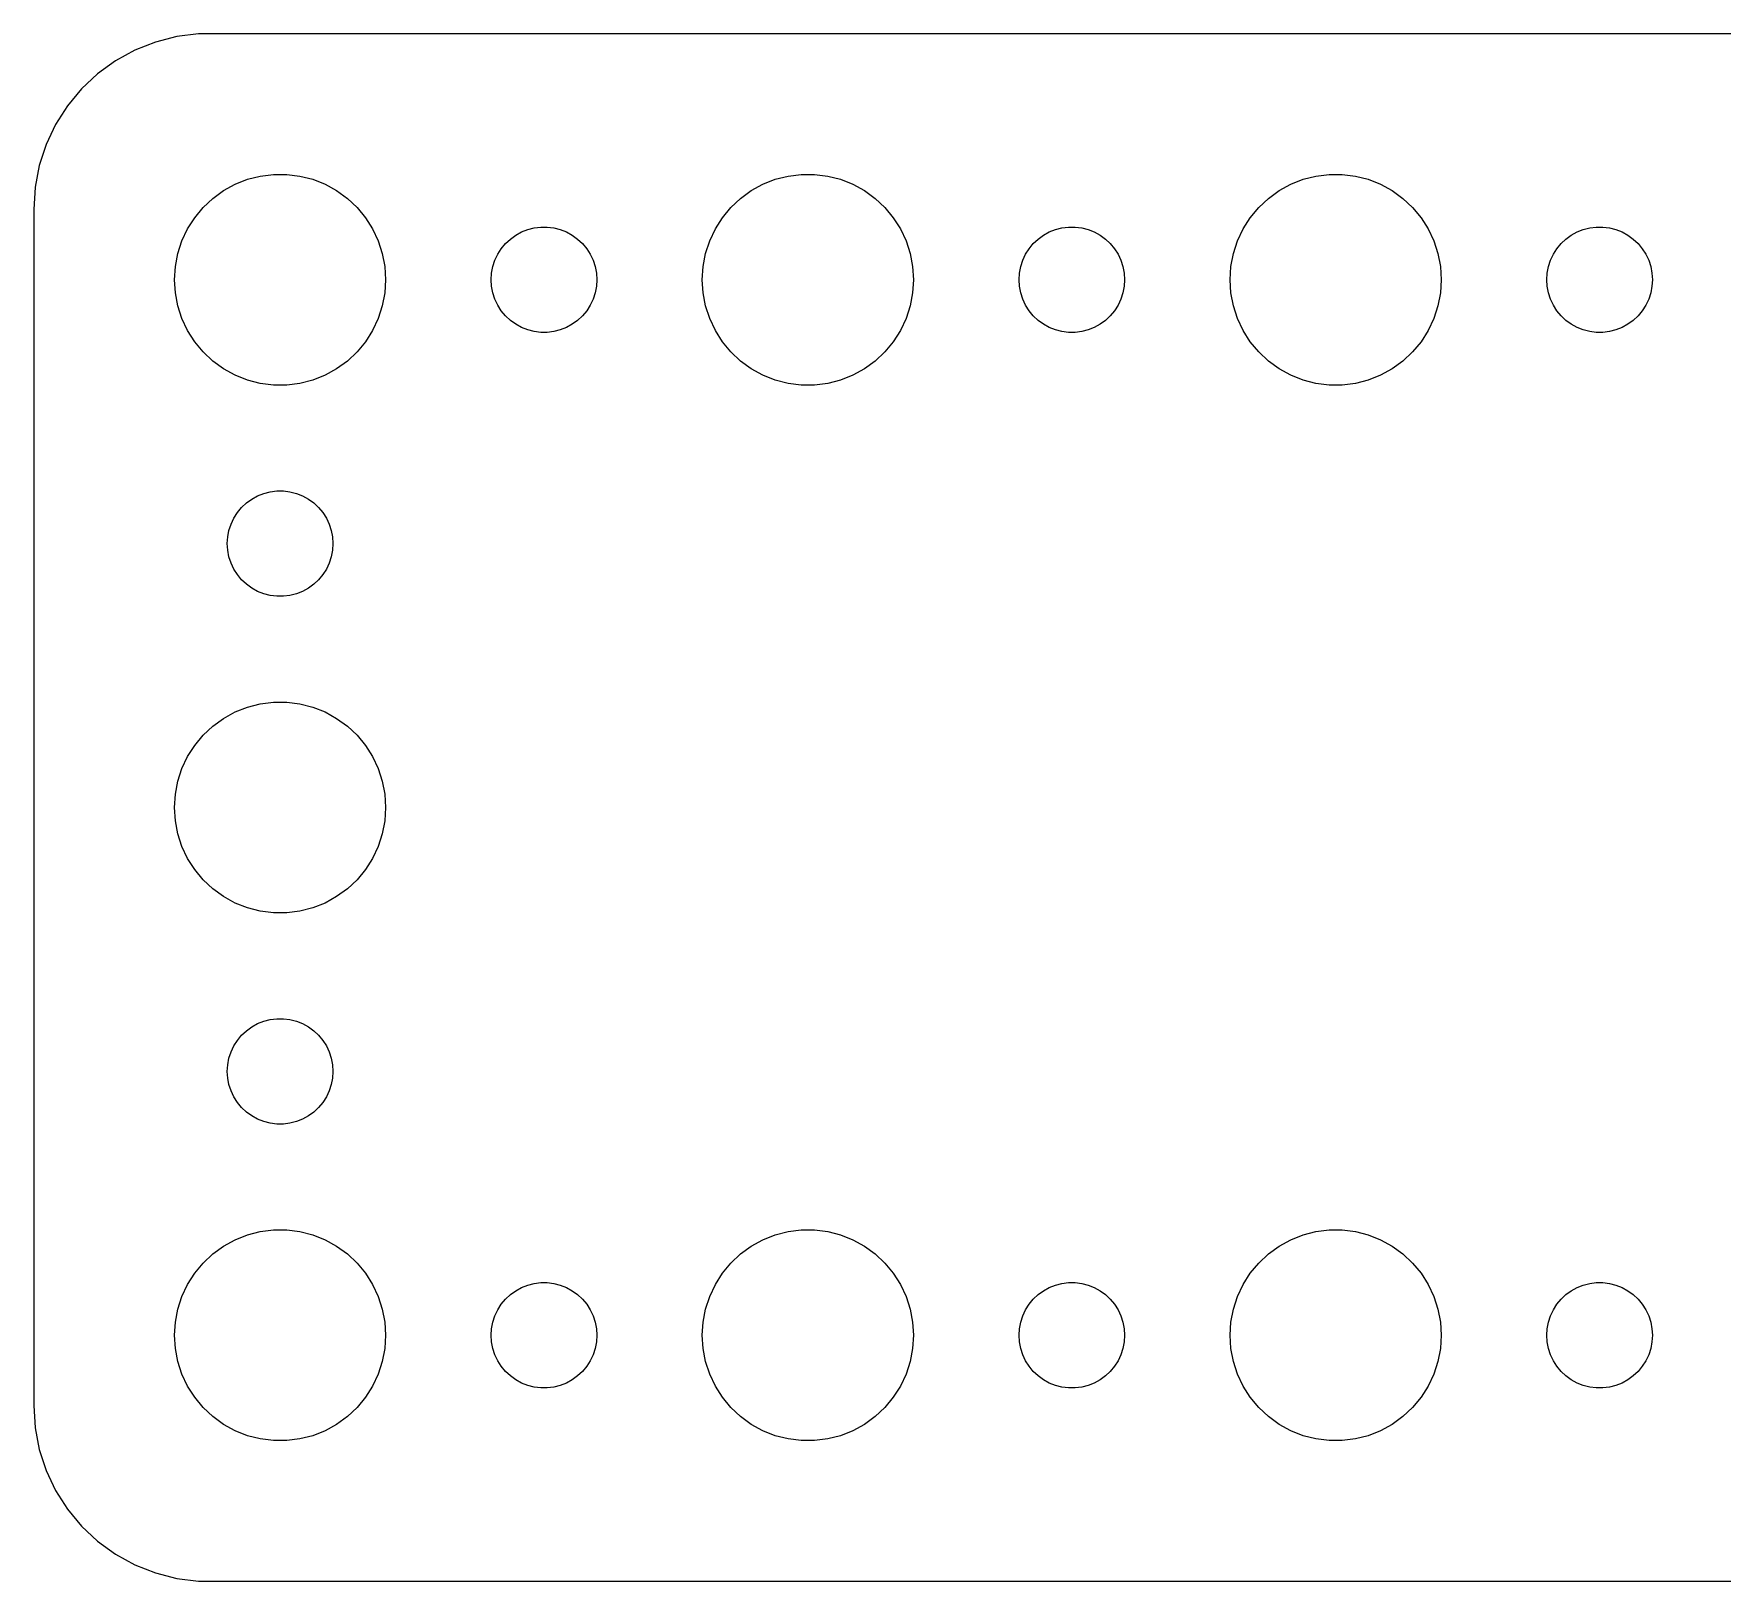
# Model space of a CAD drawing. Header units: metres. Extents: x -104 to 104, y -22 to 22.
# Drawn here: x -104.5 to -56.52, y -21.99 to 21.99 of the extents above; entities that cross this region are included whole.
import ezdxf

# ---------------------------------------------------------------- set-up
doc = ezdxf.new("R2010")
doc.units = ezdxf.units.M

msp = doc.modelspace()

# ---------------------------------------------------------------- linework, layer by layer
for p, q in [((-101.045, 21.7553), (-101.629, 21.5241)), ((-100.437, 21.9114), (-101.045, 21.7553)), ((-99.8139, 21.9901), (-100.437, 21.9114)), ((99.8139, 21.9901), (-99.8139, 21.9901)), ((-102.179, 21.2216), (-102.687, 20.8526)), ((-101.629, 21.5241), (-102.179, 21.2216)), ((-102.687, 20.8526), (-103.145, 20.4227)), ((-103.145, 20.4227), (-103.545, 19.9389)), ((-103.545, 19.9389), (-103.882, 19.4088)), ((-103.882, 19.4088), (-104.149, 18.8406)), ((-104.149, 18.8406), (-104.343, 18.2434)), ((-104.343, 18.2434), (-104.461, 17.6267)), ((-98.7773, 17.7145), (-98.427, 17.8532)), ((-98.427, 17.8532), (-98.0621, 17.9469)), ((-98.0621, 17.9469), (-97.6884, 17.9941)), ((-97.6884, 17.9941), (-97.3116, 17.9941)), ((-97.3116, 17.9941), (-96.9379, 17.9469)), ((-96.9379, 17.9469), (-96.573, 17.8532)), ((-96.573, 17.8532), (-96.2227, 17.7145)), ((-83.7773, 17.7145), (-83.427, 17.8532)), ((-83.427, 17.8532), (-83.0621, 17.9469)), ((-83.0621, 17.9469), (-82.6884, 17.9941)), ((-82.6884, 17.9941), (-82.3116, 17.9941)), ((-82.3116, 17.9941), (-81.9379, 17.9469)), ((-81.9379, 17.9469), (-81.573, 17.8532)), ((-81.573, 17.8532), (-81.2227, 17.7145)), ((-68.7773, 17.7145), (-68.427, 17.8532)), ((-68.427, 17.8532), (-68.0621, 17.9469)), ((-68.0621, 17.9469), (-67.6884, 17.9941)), ((-67.6884, 17.9941), (-67.3116, 17.9941)), ((-67.3116, 17.9941), (-66.9379, 17.9469)), ((-66.9379, 17.9469), (-66.573, 17.8532)), ((-66.573, 17.8532), (-66.2227, 17.7145)), ((-104.461, 17.6267), (-104.5, 17)), ((-99.6869, 17.0536), (-99.4123, 17.3115)), ((-99.4123, 17.3115), (-99.1075, 17.533)), ((-99.1075, 17.533), (-98.7773, 17.7145)), ((-96.2227, 17.7145), (-95.8925, 17.533)), ((-95.8925, 17.533), (-95.5877, 17.3115)), ((-95.5877, 17.3115), (-95.3131, 17.0536)), ((-84.6869, 17.0536), (-84.4123, 17.3115)), ((-84.4123, 17.3115), (-84.1075, 17.533)), ((-84.1075, 17.533), (-83.7773, 17.7145)), ((-81.2227, 17.7145), (-80.8925, 17.533)), ((-80.8925, 17.533), (-80.5877, 17.3115)), ((-80.5877, 17.3115), (-80.3131, 17.0536)), ((-69.6869, 17.0536), (-69.4123, 17.3115)), ((-69.4123, 17.3115), (-69.1075, 17.533)), ((-69.1075, 17.533), (-68.7773, 17.7145)), ((-66.2227, 17.7145), (-65.8925, 17.533)), ((-65.8925, 17.533), (-65.5877, 17.3115)), ((-65.5877, 17.3115), (-65.3131, 17.0536)), ((-104.5, 17), (-104.5, -17)), ((-99.927, 16.7634), (-99.6869, 17.0536)), ((-95.3131, 17.0536), (-95.073, 16.7634)), ((-84.927, 16.7634), (-84.6869, 17.0536)), ((-80.3131, 17.0536), (-80.073, 16.7634)), ((-69.927, 16.7634), (-69.6869, 17.0536)), ((-65.3131, 17.0536), (-65.073, 16.7634)), ((-100.289, 16.1044), (-100.129, 16.4453)), ((-100.129, 16.4453), (-99.927, 16.7634)), ((-95.073, 16.7634), (-94.8711, 16.4453)), ((-94.8711, 16.4453), (-94.7107, 16.1044)), ((-90.8037, 16.2665), (-90.6387, 16.3572)), ((-90.6387, 16.3572), (-90.4635, 16.4266)), ((-90.4635, 16.4266), (-90.2811, 16.4734)), ((-90.2811, 16.4734), (-90.0942, 16.497)), ((-90.0942, 16.497), (-89.9058, 16.497)), ((-89.9058, 16.497), (-89.7189, 16.4734)), ((-89.7189, 16.4734), (-89.5365, 16.4266)), ((-89.5365, 16.4266), (-89.3613, 16.3572)), ((-89.3613, 16.3572), (-89.1963, 16.2665)), ((-85.2893, 16.1044), (-85.1289, 16.4453)), ((-85.1289, 16.4453), (-84.927, 16.7634)), ((-80.073, 16.7634), (-79.8711, 16.4453)), ((-79.8711, 16.4453), (-79.7107, 16.1044)), ((-75.8037, 16.2665), (-75.6387, 16.3572)), ((-75.6387, 16.3572), (-75.4635, 16.4266)), ((-75.4635, 16.4266), (-75.2811, 16.4734)), ((-75.2811, 16.4734), (-75.0942, 16.497)), ((-75.0942, 16.497), (-74.9058, 16.497)), ((-74.9058, 16.497), (-74.7189, 16.4734)), ((-74.7189, 16.4734), (-74.5365, 16.4266)), ((-74.5365, 16.4266), (-74.3613, 16.3572)), ((-74.3613, 16.3572), (-74.1963, 16.2665)), ((-70.2893, 16.1044), (-70.1289, 16.4453)), ((-70.1289, 16.4453), (-69.927, 16.7634)), ((-65.073, 16.7634), (-64.8711, 16.4453)), ((-64.8711, 16.4453), (-64.7107, 16.1044)), ((-60.8037, 16.2665), (-60.6387, 16.3572)), ((-60.6387, 16.3572), (-60.4635, 16.4266)), ((-60.4635, 16.4266), (-60.2811, 16.4734)), ((-60.2811, 16.4734), (-60.0942, 16.497)), ((-60.0942, 16.497), (-59.9058, 16.497)), ((-59.9058, 16.497), (-59.7189, 16.4734)), ((-59.7189, 16.4734), (-59.5365, 16.4266)), ((-59.5365, 16.4266), (-59.3613, 16.3572)), ((-59.3613, 16.3572), (-59.1963, 16.2665)), ((-100.406, 15.7461), (-100.289, 16.1044)), ((-94.7107, 16.1044), (-94.5943, 15.7461)), ((-91.3145, 15.7226), (-91.2135, 15.8817)), ((-91.2135, 15.8817), (-91.0934, 16.0268)), ((-91.0934, 16.0268), (-90.9561, 16.1558)), ((-90.9561, 16.1558), (-90.8037, 16.2665)), ((-89.1963, 16.2665), (-89.0439, 16.1558)), ((-89.0439, 16.1558), (-88.9065, 16.0268)), ((-88.9065, 16.0268), (-88.7865, 15.8817)), ((-88.7865, 15.8817), (-88.6855, 15.7226)), ((-85.4057, 15.7461), (-85.2893, 16.1044)), ((-79.7107, 16.1044), (-79.5943, 15.7461)), ((-76.3145, 15.7226), (-76.2135, 15.8817)), ((-76.2135, 15.8817), (-76.0934, 16.0268)), ((-76.0934, 16.0268), (-75.9561, 16.1558)), ((-75.9561, 16.1558), (-75.8037, 16.2665)), ((-74.1963, 16.2665), (-74.0439, 16.1558)), ((-74.0439, 16.1558), (-73.9065, 16.0268)), ((-73.9065, 16.0268), (-73.7865, 15.8817)), ((-73.7865, 15.8817), (-73.6855, 15.7226)), ((-70.4057, 15.7461), (-70.2893, 16.1044)), ((-64.7107, 16.1044), (-64.5943, 15.7461)), ((-61.3145, 15.7226), (-61.2135, 15.8817)), ((-61.2135, 15.8817), (-61.0934, 16.0268)), ((-61.0934, 16.0268), (-60.9561, 16.1558)), ((-60.9561, 16.1558), (-60.8037, 16.2665)), ((-59.1963, 16.2665), (-59.0439, 16.1558)), ((-59.0439, 16.1558), (-58.9065, 16.0268)), ((-58.9065, 16.0268), (-58.7865, 15.8817)), ((-58.7865, 15.8817), (-58.6855, 15.7226)), ((-100.5, 15), (-100.476, 15.376)), ((-100.476, 15.376), (-100.406, 15.7461)), ((-94.5943, 15.7461), (-94.5237, 15.376)), ((-94.5237, 15.376), (-94.5, 15)), ((-91.4882, 15.188), (-91.4529, 15.373)), ((-91.4529, 15.373), (-91.3947, 15.5522)), ((-91.3947, 15.5522), (-91.3145, 15.7226)), ((-88.6855, 15.7226), (-88.6053, 15.5522)), ((-88.6053, 15.5522), (-88.5471, 15.373)), ((-88.5471, 15.373), (-88.5118, 15.188)), ((-85.5, 15), (-85.4763, 15.376)), ((-85.4763, 15.376), (-85.4057, 15.7461)), ((-79.5943, 15.7461), (-79.5237, 15.376)), ((-79.5237, 15.376), (-79.5, 15)), ((-76.4882, 15.188), (-76.4529, 15.373)), ((-76.4529, 15.373), (-76.3947, 15.5522)), ((-76.3947, 15.5522), (-76.3145, 15.7226)), ((-73.6855, 15.7226), (-73.6053, 15.5522)), ((-73.6053, 15.5522), (-73.5471, 15.373)), ((-73.5471, 15.373), (-73.5118, 15.188)), ((-70.5, 15), (-70.4763, 15.376)), ((-70.4763, 15.376), (-70.4057, 15.7461)), ((-64.5943, 15.7461), (-64.5237, 15.376)), ((-64.5237, 15.376), (-64.5, 15)), ((-61.4882, 15.188), (-61.4529, 15.373)), ((-61.4529, 15.373), (-61.3947, 15.5522)), ((-61.3947, 15.5522), (-61.3145, 15.7226)), ((-58.6855, 15.7226), (-58.6053, 15.5522)), ((-58.6053, 15.5522), (-58.5471, 15.373)), ((-58.5471, 15.373), (-58.5118, 15.188)), ((-100.476, 14.624), (-100.5, 15)), ((-94.5, 15), (-94.5237, 14.624)), ((-91.5, 15), (-91.4882, 15.188)), ((-91.4882, 14.812), (-91.5, 15)), ((-88.5118, 15.188), (-88.5, 15)), ((-88.5, 15), (-88.5118, 14.812)), ((-85.4763, 14.624), (-85.5, 15)), ((-79.5, 15), (-79.5237, 14.624)), ((-76.5, 15), (-76.4882, 15.188)), ((-76.4882, 14.812), (-76.5, 15)), ((-73.5118, 15.188), (-73.5, 15)), ((-73.5, 15), (-73.5118, 14.812)), ((-70.4763, 14.624), (-70.5, 15)), ((-64.5, 15), (-64.5237, 14.624)), ((-61.5, 15), (-61.4882, 15.188)), ((-61.4882, 14.812), (-61.5, 15)), ((-58.5118, 15.188), (-58.5, 15)), ((-58.5, 15), (-58.5118, 14.812)), ((-100.406, 14.2539), (-100.476, 14.624)), ((-94.5237, 14.624), (-94.5943, 14.2539)), ((-91.4529, 14.627), (-91.4882, 14.812)), ((-91.3947, 14.4478), (-91.4529, 14.627)), ((-91.3145, 14.2774), (-91.3947, 14.4478)), ((-88.6053, 14.4478), (-88.6855, 14.2774)), ((-88.5471, 14.627), (-88.6053, 14.4478)), ((-88.5118, 14.812), (-88.5471, 14.627)), ((-85.4057, 14.2539), (-85.4763, 14.624)), ((-79.5237, 14.624), (-79.5943, 14.2539)), ((-76.4529, 14.627), (-76.4882, 14.812)), ((-76.3947, 14.4478), (-76.4529, 14.627)), ((-76.3145, 14.2774), (-76.3947, 14.4478)), ((-73.6053, 14.4478), (-73.6855, 14.2774)), ((-73.5471, 14.627), (-73.6053, 14.4478)), ((-73.5118, 14.812), (-73.5471, 14.627)), ((-70.4057, 14.2539), (-70.4763, 14.624)), ((-64.5237, 14.624), (-64.5943, 14.2539)), ((-61.4529, 14.627), (-61.4882, 14.812)), ((-61.3947, 14.4478), (-61.4529, 14.627)), ((-61.3145, 14.2774), (-61.3947, 14.4478)), ((-58.6053, 14.4478), (-58.6855, 14.2774)), ((-58.5471, 14.627), (-58.6053, 14.4478)), ((-58.5118, 14.812), (-58.5471, 14.627)), ((-100.289, 13.8956), (-100.406, 14.2539)), ((-94.5943, 14.2539), (-94.7107, 13.8956)), ((-91.2135, 14.1183), (-91.3145, 14.2774)), ((-91.0934, 13.9732), (-91.2135, 14.1183)), ((-90.9561, 13.8442), (-91.0934, 13.9732)), ((-88.9065, 13.9732), (-89.0439, 13.8442)), ((-88.7865, 14.1183), (-88.9065, 13.9732)), ((-88.6855, 14.2774), (-88.7865, 14.1183)), ((-85.2893, 13.8956), (-85.4057, 14.2539)), ((-79.5943, 14.2539), (-79.7107, 13.8956)), ((-76.2135, 14.1183), (-76.3145, 14.2774)), ((-76.0934, 13.9732), (-76.2135, 14.1183)), ((-75.9561, 13.8442), (-76.0934, 13.9732)), ((-73.9065, 13.9732), (-74.0439, 13.8442)), ((-73.7865, 14.1183), (-73.9065, 13.9732)), ((-73.6855, 14.2774), (-73.7865, 14.1183)), ((-70.2893, 13.8956), (-70.4057, 14.2539)), ((-64.5943, 14.2539), (-64.7107, 13.8956)), ((-61.2135, 14.1183), (-61.3145, 14.2774)), ((-61.0934, 13.9732), (-61.2135, 14.1183)), ((-60.9561, 13.8442), (-61.0934, 13.9732)), ((-58.9065, 13.9732), (-59.0439, 13.8442)), ((-58.7865, 14.1183), (-58.9065, 13.9732)), ((-58.6855, 14.2774), (-58.7865, 14.1183)), ((-100.129, 13.5547), (-100.289, 13.8956)), ((-99.927, 13.2366), (-100.129, 13.5547)), ((-94.8711, 13.5547), (-95.073, 13.2366)), ((-94.7107, 13.8956), (-94.8711, 13.5547)), ((-90.8037, 13.7335), (-90.9561, 13.8442)), ((-90.6387, 13.6427), (-90.8037, 13.7335)), ((-90.4635, 13.5734), (-90.6387, 13.6427)), ((-90.2811, 13.5266), (-90.4635, 13.5734)), ((-90.0942, 13.5029), (-90.2811, 13.5266)), ((-89.9058, 13.5029), (-90.0942, 13.5029)), ((-89.7189, 13.5266), (-89.9058, 13.5029)), ((-89.5365, 13.5734), (-89.7189, 13.5266)), ((-89.3613, 13.6427), (-89.5365, 13.5734)), ((-89.1963, 13.7335), (-89.3613, 13.6427)), ((-89.0439, 13.8442), (-89.1963, 13.7335)), ((-85.1289, 13.5547), (-85.2893, 13.8956)), ((-84.927, 13.2366), (-85.1289, 13.5547)), ((-79.8711, 13.5547), (-80.073, 13.2366)), ((-79.7107, 13.8956), (-79.8711, 13.5547)), ((-75.8037, 13.7335), (-75.9561, 13.8442)), ((-75.6387, 13.6427), (-75.8037, 13.7335)), ((-75.4635, 13.5734), (-75.6387, 13.6427)), ((-75.2811, 13.5266), (-75.4635, 13.5734)), ((-75.0942, 13.5029), (-75.2811, 13.5266)), ((-74.9058, 13.5029), (-75.0942, 13.5029)), ((-74.7189, 13.5266), (-74.9058, 13.5029)), ((-74.5365, 13.5734), (-74.7189, 13.5266)), ((-74.3613, 13.6427), (-74.5365, 13.5734)), ((-74.1963, 13.7335), (-74.3613, 13.6427)), ((-74.0439, 13.8442), (-74.1963, 13.7335)), ((-70.1289, 13.5547), (-70.2893, 13.8956)), ((-69.927, 13.2366), (-70.1289, 13.5547)), ((-64.8711, 13.5547), (-65.073, 13.2366)), ((-64.7107, 13.8956), (-64.8711, 13.5547)), ((-60.8037, 13.7335), (-60.9561, 13.8442)), ((-60.6387, 13.6427), (-60.8037, 13.7335)), ((-60.4635, 13.5734), (-60.6387, 13.6427)), ((-60.2811, 13.5266), (-60.4635, 13.5734)), ((-60.0942, 13.5029), (-60.2811, 13.5266)), ((-59.9058, 13.5029), (-60.0942, 13.5029)), ((-59.7189, 13.5266), (-59.9058, 13.5029)), ((-59.5365, 13.5734), (-59.7189, 13.5266)), ((-59.3613, 13.6427), (-59.5365, 13.5734)), ((-59.1963, 13.7335), (-59.3613, 13.6427)), ((-59.0439, 13.8442), (-59.1963, 13.7335)), ((-99.6869, 12.9464), (-99.927, 13.2366)), ((-95.073, 13.2366), (-95.3131, 12.9464)), ((-84.6869, 12.9464), (-84.927, 13.2366)), ((-80.073, 13.2366), (-80.3131, 12.9464)), ((-69.6869, 12.9464), (-69.927, 13.2366)), ((-65.073, 13.2366), (-65.3131, 12.9464)), ((-99.4123, 12.6884), (-99.6869, 12.9464)), ((-99.1075, 12.467), (-99.4123, 12.6884)), ((-95.5877, 12.6884), (-95.8925, 12.467)), ((-95.3131, 12.9464), (-95.5877, 12.6884)), ((-84.4123, 12.6884), (-84.6869, 12.9464)), ((-84.1075, 12.467), (-84.4123, 12.6884)), ((-80.5877, 12.6884), (-80.8925, 12.467)), ((-80.3131, 12.9464), (-80.5877, 12.6884)), ((-69.4123, 12.6884), (-69.6869, 12.9464)), ((-69.1075, 12.467), (-69.4123, 12.6884)), ((-65.5877, 12.6884), (-65.8925, 12.467)), ((-65.3131, 12.9464), (-65.5877, 12.6884)), ((-98.7773, 12.2855), (-99.1075, 12.467)), ((-98.427, 12.1468), (-98.7773, 12.2855)), ((-98.0621, 12.0531), (-98.427, 12.1468)), ((-97.6884, 12.0059), (-98.0621, 12.0531)), ((-97.3116, 12.0059), (-97.6884, 12.0059)), ((-96.9379, 12.0531), (-97.3116, 12.0059)), ((-96.573, 12.1468), (-96.9379, 12.0531)), ((-96.2227, 12.2855), (-96.573, 12.1468)), ((-95.8925, 12.467), (-96.2227, 12.2855)), ((-83.7773, 12.2855), (-84.1075, 12.467)), ((-83.427, 12.1468), (-83.7773, 12.2855)), ((-83.0621, 12.0531), (-83.427, 12.1468)), ((-82.6884, 12.0059), (-83.0621, 12.0531)), ((-82.3116, 12.0059), (-82.6884, 12.0059)), ((-81.9379, 12.0531), (-82.3116, 12.0059)), ((-81.573, 12.1468), (-81.9379, 12.0531)), ((-81.2227, 12.2855), (-81.573, 12.1468)), ((-80.8925, 12.467), (-81.2227, 12.2855)), ((-68.7773, 12.2855), (-69.1075, 12.467)), ((-68.427, 12.1468), (-68.7773, 12.2855)), ((-68.0621, 12.0531), (-68.427, 12.1468)), ((-67.6884, 12.0059), (-68.0621, 12.0531)), ((-67.3116, 12.0059), (-67.6884, 12.0059)), ((-66.9379, 12.0531), (-67.3116, 12.0059)), ((-66.573, 12.1468), (-66.9379, 12.0531)), ((-66.2227, 12.2855), (-66.573, 12.1468)), ((-65.8925, 12.467), (-66.2227, 12.2855)), ((-98.5934, 8.52681), (-98.4561, 8.65576)), ((-98.4561, 8.65576), (-98.3037, 8.76648)), ((-98.3037, 8.76648), (-98.1387, 8.85724)), ((-98.1387, 8.85724), (-97.9635, 8.92657)), ((-97.9635, 8.92657), (-97.7811, 8.97342)), ((-97.7811, 8.97342), (-97.5942, 8.99704)), ((-97.5942, 8.99704), (-97.4058, 8.99704)), ((-97.4058, 8.99704), (-97.2189, 8.97342)), ((-97.2189, 8.97342), (-97.0365, 8.92657)), ((-97.0365, 8.92657), (-96.8613, 8.85724)), ((-96.8613, 8.85724), (-96.6963, 8.76648)), ((-96.6963, 8.76648), (-96.5439, 8.65576)), ((-96.5439, 8.65576), (-96.4065, 8.52681)), ((-98.8947, 8.05219), (-98.8145, 8.22263)), ((-98.8145, 8.22263), (-98.7135, 8.38167)), ((-98.7135, 8.38167), (-98.5934, 8.52681)), ((-96.4065, 8.52681), (-96.2865, 8.38167)), ((-96.2865, 8.38167), (-96.1855, 8.22263)), ((-96.1855, 8.22263), (-96.1053, 8.05219)), ((-99, 7.5), (-98.9882, 7.68799)), ((-98.9882, 7.68799), (-98.9529, 7.87303)), ((-98.9529, 7.87303), (-98.8947, 8.05219)), ((-96.1053, 8.05219), (-96.0471, 7.87303)), ((-96.0471, 7.87303), (-96.0118, 7.68799)), ((-96.0118, 7.68799), (-96, 7.5)), ((-98.9882, 7.312), (-99, 7.5)), ((-98.9529, 7.12695), (-98.9882, 7.312)), ((-96.0118, 7.312), (-96.0471, 7.12695)), ((-96, 7.5), (-96.0118, 7.312)), ((-98.8947, 6.9478), (-98.9529, 7.12695)), ((-98.8145, 6.77736), (-98.8947, 6.9478)), ((-98.7135, 6.61832), (-98.8145, 6.77736)), ((-96.1855, 6.77736), (-96.2865, 6.61832)), ((-96.1053, 6.9478), (-96.1855, 6.77736)), ((-96.0471, 7.12695), (-96.1053, 6.9478)), ((-98.5934, 6.47318), (-98.7135, 6.61832)), ((-98.4561, 6.34422), (-98.5934, 6.47318)), ((-98.3037, 6.23351), (-98.4561, 6.34422)), ((-96.5439, 6.34422), (-96.6963, 6.23351)), ((-96.4065, 6.47318), (-96.5439, 6.34422)), ((-96.2865, 6.61832), (-96.4065, 6.47318)), ((-98.1387, 6.14275), (-98.3037, 6.23351)), ((-97.9635, 6.07341), (-98.1387, 6.14275)), ((-97.7811, 6.02657), (-97.9635, 6.07341)), ((-97.5942, 6.00294), (-97.7811, 6.02657)), ((-97.4058, 6.00294), (-97.5942, 6.00294)), ((-97.2189, 6.02657), (-97.4058, 6.00294)), ((-97.0365, 6.07341), (-97.2189, 6.02657)), ((-96.8613, 6.14275), (-97.0365, 6.07341)), ((-96.6963, 6.23351), (-96.8613, 6.14275)), ((-98.427, 2.85316), (-98.0621, 2.94685)), ((-98.0621, 2.94685), (-97.6884, 2.99408)), ((-97.6884, 2.99408), (-97.3116, 2.99408)), ((-97.3116, 2.99408), (-96.9379, 2.94685)), ((-96.9379, 2.94685), (-96.573, 2.85316)), ((-99.4123, 2.31154), (-99.1075, 2.53297)), ((-99.1075, 2.53297), (-98.7773, 2.71448)), ((-98.7773, 2.71448), (-98.427, 2.85316)), ((-96.573, 2.85316), (-96.2227, 2.71448)), ((-96.2227, 2.71448), (-95.8925, 2.53297)), ((-95.8925, 2.53297), (-95.5877, 2.31154)), ((-99.927, 1.76335), (-99.6869, 2.05363)), ((-99.6869, 2.05363), (-99.4123, 2.31154)), ((-95.5877, 2.31154), (-95.3131, 2.05363)), ((-95.3131, 2.05363), (-95.073, 1.76335)), ((-100.289, 1.10437), (-100.129, 1.44525)), ((-100.129, 1.44525), (-99.927, 1.76335)), ((-95.073, 1.76335), (-94.8711, 1.44525)), ((-94.8711, 1.44525), (-94.7107, 1.10437)), ((-100.406, 0.74606), (-100.289, 1.10437)), ((-94.7107, 1.10437), (-94.5943, 0.74606)), ((-100.476, 0.37599), (-100.406, 0.74606)), ((-94.5943, 0.74606), (-94.5237, 0.37599)), ((-100.5, 0), (-100.476, 0.37599)), ((-100.476, -0.37599), (-100.5, 0)), ((-94.5237, 0.37599), (-94.5, 0)), ((-94.5, 0), (-94.5237, -0.37599)), ((-100.406, -0.74606), (-100.476, -0.37599)), ((-94.5237, -0.37599), (-94.5943, -0.74606)), ((-100.289, -1.10437), (-100.406, -0.74606)), ((-94.5943, -0.74606), (-94.7107, -1.10437)), ((-100.129, -1.44525), (-100.289, -1.10437)), ((-94.7107, -1.10437), (-94.8711, -1.44525)), ((-99.927, -1.76335), (-100.129, -1.44525)), ((-99.6869, -2.05363), (-99.927, -1.76335)), ((-95.073, -1.76335), (-95.3131, -2.05363)), ((-94.8711, -1.44525), (-95.073, -1.76335)), ((-99.4123, -2.31154), (-99.6869, -2.05363)), ((-99.1075, -2.53297), (-99.4123, -2.31154)), ((-95.5877, -2.31154), (-95.8925, -2.53297)), ((-95.3131, -2.05363), (-95.5877, -2.31154)), ((-98.7773, -2.71448), (-99.1075, -2.53297)), ((-98.427, -2.85316), (-98.7773, -2.71448)), ((-98.0621, -2.94685), (-98.427, -2.85316)), ((-96.573, -2.85316), (-96.9379, -2.94685)), ((-96.2227, -2.71448), (-96.573, -2.85316)), ((-95.8925, -2.53297), (-96.2227, -2.71448)), ((-97.6884, -2.99408), (-98.0621, -2.94685)), ((-97.3116, -2.99408), (-97.6884, -2.99408)), ((-96.9379, -2.94685), (-97.3116, -2.99408)), ((-98.4561, -6.34422), (-98.3037, -6.23351)), ((-98.3037, -6.23351), (-98.1387, -6.14275)), ((-98.1387, -6.14275), (-97.9635, -6.07341)), ((-97.9635, -6.07341), (-97.7811, -6.02657)), ((-97.7811, -6.02657), (-97.5942, -6.00294)), ((-97.5942, -6.00294), (-97.4058, -6.00294)), ((-97.4058, -6.00294), (-97.2189, -6.02657)), ((-97.2189, -6.02657), (-97.0365, -6.07341)), ((-97.0365, -6.07341), (-96.8613, -6.14275)), ((-96.8613, -6.14275), (-96.6963, -6.23351)), ((-96.6963, -6.23351), (-96.5439, -6.34422)), ((-98.8145, -6.77736), (-98.7135, -6.61832)), ((-98.7135, -6.61832), (-98.5934, -6.47318)), ((-98.5934, -6.47318), (-98.4561, -6.34422)), ((-96.5439, -6.34422), (-96.4065, -6.47318)), ((-96.4065, -6.47318), (-96.2865, -6.61832)), ((-96.2865, -6.61832), (-96.1855, -6.77736)), ((-98.9882, -7.312), (-98.9529, -7.12695)), ((-98.9529, -7.12695), (-98.8947, -6.9478)), ((-98.8947, -6.9478), (-98.8145, -6.77736)), ((-96.1855, -6.77736), (-96.1053, -6.9478)), ((-96.1053, -6.9478), (-96.0471, -7.12695)), ((-96.0471, -7.12695), (-96.0118, -7.312)), ((-99, -7.5), (-98.9882, -7.312)), ((-98.9882, -7.68799), (-99, -7.5)), ((-96.0118, -7.312), (-96, -7.5)), ((-96, -7.5), (-96.0118, -7.68799)), ((-98.9529, -7.87303), (-98.9882, -7.68799)), ((-98.8947, -8.05219), (-98.9529, -7.87303)), ((-98.8145, -8.22263), (-98.8947, -8.05219)), ((-96.1053, -8.05219), (-96.1855, -8.22263)), ((-96.0471, -7.87303), (-96.1053, -8.05219)), ((-96.0118, -7.68799), (-96.0471, -7.87303)), ((-98.7135, -8.38167), (-98.8145, -8.22263)), ((-98.5934, -8.52681), (-98.7135, -8.38167)), ((-98.4561, -8.65576), (-98.5934, -8.52681)), ((-96.4065, -8.52681), (-96.5439, -8.65576)), ((-96.2865, -8.38167), (-96.4065, -8.52681)), ((-96.1855, -8.22263), (-96.2865, -8.38167)), ((-98.3037, -8.76648), (-98.4561, -8.65576)), ((-98.1387, -8.85724), (-98.3037, -8.76648)), ((-97.9635, -8.92657), (-98.1387, -8.85724)), ((-97.7811, -8.97342), (-97.9635, -8.92657)), ((-97.5942, -8.99704), (-97.7811, -8.97342)), ((-97.4058, -8.99704), (-97.5942, -8.99704)), ((-97.2189, -8.97342), (-97.4058, -8.99704)), ((-97.0365, -8.92657), (-97.2189, -8.97342)), ((-96.8613, -8.85724), (-97.0365, -8.92657)), ((-96.6963, -8.76648), (-96.8613, -8.85724)), ((-96.5439, -8.65576), (-96.6963, -8.76648)), ((-99.4123, -12.6884), (-99.1075, -12.467)), ((-99.1075, -12.467), (-98.7773, -12.2855)), ((-98.7773, -12.2855), (-98.427, -12.1468)), ((-98.427, -12.1468), (-98.0621, -12.0531)), ((-98.0621, -12.0531), (-97.6884, -12.0059)), ((-97.6884, -12.0059), (-97.3116, -12.0059)), ((-97.3116, -12.0059), (-96.9379, -12.0531)), ((-96.9379, -12.0531), (-96.573, -12.1468)), ((-96.573, -12.1468), (-96.2227, -12.2855)), ((-96.2227, -12.2855), (-95.8925, -12.467)), ((-95.8925, -12.467), (-95.5877, -12.6884)), ((-84.4123, -12.6884), (-84.1075, -12.467)), ((-84.1075, -12.467), (-83.7773, -12.2855)), ((-83.7773, -12.2855), (-83.427, -12.1468)), ((-83.427, -12.1468), (-83.0621, -12.0531)), ((-83.0621, -12.0531), (-82.6884, -12.0059)), ((-82.6884, -12.0059), (-82.3116, -12.0059)), ((-82.3116, -12.0059), (-81.9379, -12.0531)), ((-81.9379, -12.0531), (-81.573, -12.1468)), ((-81.573, -12.1468), (-81.2227, -12.2855)), ((-81.2227, -12.2855), (-80.8925, -12.467)), ((-80.8925, -12.467), (-80.5877, -12.6884)), ((-69.4123, -12.6884), (-69.1075, -12.467)), ((-69.1075, -12.467), (-68.7773, -12.2855)), ((-68.7773, -12.2855), (-68.427, -12.1468)), ((-68.427, -12.1468), (-68.0621, -12.0531)), ((-68.0621, -12.0531), (-67.6884, -12.0059)), ((-67.6884, -12.0059), (-67.3116, -12.0059)), ((-67.3116, -12.0059), (-66.9379, -12.0531)), ((-66.9379, -12.0531), (-66.573, -12.1468)), ((-66.573, -12.1468), (-66.2227, -12.2855)), ((-66.2227, -12.2855), (-65.8925, -12.467)), ((-65.8925, -12.467), (-65.5877, -12.6884)), ((-99.927, -13.2366), (-99.6869, -12.9464)), ((-99.6869, -12.9464), (-99.4123, -12.6884)), ((-95.5877, -12.6884), (-95.3131, -12.9464)), ((-95.3131, -12.9464), (-95.073, -13.2366)), ((-84.927, -13.2366), (-84.6869, -12.9464)), ((-84.6869, -12.9464), (-84.4123, -12.6884)), ((-80.5877, -12.6884), (-80.3131, -12.9464)), ((-80.3131, -12.9464), (-80.073, -13.2366)), ((-69.927, -13.2366), (-69.6869, -12.9464)), ((-69.6869, -12.9464), (-69.4123, -12.6884)), ((-65.5877, -12.6884), (-65.3131, -12.9464)), ((-65.3131, -12.9464), (-65.073, -13.2366)), ((-100.129, -13.5547), (-99.927, -13.2366)), ((-95.073, -13.2366), (-94.8711, -13.5547)), ((-85.1289, -13.5547), (-84.927, -13.2366)), ((-80.073, -13.2366), (-79.8711, -13.5547)), ((-70.1289, -13.5547), (-69.927, -13.2366)), ((-65.073, -13.2366), (-64.8711, -13.5547)), ((-100.406, -14.2539), (-100.289, -13.8956)), ((-100.289, -13.8956), (-100.129, -13.5547)), ((-94.8711, -13.5547), (-94.7107, -13.8956)), ((-94.7107, -13.8956), (-94.5943, -14.2539)), ((-91.0934, -13.9732), (-90.9561, -13.8442)), ((-90.9561, -13.8442), (-90.8037, -13.7335)), ((-90.8037, -13.7335), (-90.6387, -13.6427)), ((-90.6387, -13.6427), (-90.4635, -13.5734)), ((-90.4635, -13.5734), (-90.2811, -13.5266)), ((-90.2811, -13.5266), (-90.0942, -13.5029)), ((-90.0942, -13.5029), (-89.9058, -13.5029)), ((-89.9058, -13.5029), (-89.7189, -13.5266)), ((-89.7189, -13.5266), (-89.5365, -13.5734)), ((-89.5365, -13.5734), (-89.3613, -13.6427)), ((-89.3613, -13.6427), (-89.1963, -13.7335)), ((-89.1963, -13.7335), (-89.0439, -13.8442)), ((-89.0439, -13.8442), (-88.9065, -13.9732)), ((-85.4057, -14.2539), (-85.2893, -13.8956)), ((-85.2893, -13.8956), (-85.1289, -13.5547)), ((-79.8711, -13.5547), (-79.7107, -13.8956)), ((-79.7107, -13.8956), (-79.5943, -14.2539)), ((-76.0934, -13.9732), (-75.9561, -13.8442)), ((-75.9561, -13.8442), (-75.8037, -13.7335)), ((-75.8037, -13.7335), (-75.6387, -13.6427)), ((-75.6387, -13.6427), (-75.4635, -13.5734)), ((-75.4635, -13.5734), (-75.2811, -13.5266)), ((-75.2811, -13.5266), (-75.0942, -13.5029)), ((-75.0942, -13.5029), (-74.9058, -13.5029)), ((-74.9058, -13.5029), (-74.7189, -13.5266)), ((-74.7189, -13.5266), (-74.5365, -13.5734)), ((-74.5365, -13.5734), (-74.3613, -13.6427)), ((-74.3613, -13.6427), (-74.1963, -13.7335)), ((-74.1963, -13.7335), (-74.0439, -13.8442)), ((-74.0439, -13.8442), (-73.9065, -13.9732)), ((-70.4057, -14.2539), (-70.2893, -13.8956)), ((-70.2893, -13.8956), (-70.1289, -13.5547)), ((-64.8711, -13.5547), (-64.7107, -13.8956)), ((-64.7107, -13.8956), (-64.5943, -14.2539)), ((-61.0934, -13.9732), (-60.9561, -13.8442)), ((-60.9561, -13.8442), (-60.8037, -13.7335)), ((-60.8037, -13.7335), (-60.6387, -13.6427)), ((-60.6387, -13.6427), (-60.4635, -13.5734)), ((-60.4635, -13.5734), (-60.2811, -13.5266)), ((-60.2811, -13.5266), (-60.0942, -13.5029)), ((-60.0942, -13.5029), (-59.9058, -13.5029)), ((-59.9058, -13.5029), (-59.7189, -13.5266)), ((-59.7189, -13.5266), (-59.5365, -13.5734)), ((-59.5365, -13.5734), (-59.3613, -13.6427)), ((-59.3613, -13.6427), (-59.1963, -13.7335)), ((-59.1963, -13.7335), (-59.0439, -13.8442)), ((-59.0439, -13.8442), (-58.9065, -13.9732)), ((-100.476, -14.624), (-100.406, -14.2539)), ((-94.5943, -14.2539), (-94.5237, -14.624)), ((-91.3947, -14.4478), (-91.3145, -14.2774)), ((-91.3145, -14.2774), (-91.2135, -14.1183)), ((-91.2135, -14.1183), (-91.0934, -13.9732)), ((-88.9065, -13.9732), (-88.7865, -14.1183)), ((-88.7865, -14.1183), (-88.6855, -14.2774)), ((-88.6855, -14.2774), (-88.6053, -14.4478)), ((-85.4763, -14.624), (-85.4057, -14.2539)), ((-79.5943, -14.2539), (-79.5237, -14.624)), ((-76.3947, -14.4478), (-76.3145, -14.2774)), ((-76.3145, -14.2774), (-76.2135, -14.1183)), ((-76.2135, -14.1183), (-76.0934, -13.9732)), ((-73.9065, -13.9732), (-73.7865, -14.1183)), ((-73.7865, -14.1183), (-73.6855, -14.2774)), ((-73.6855, -14.2774), (-73.6053, -14.4478)), ((-70.4763, -14.624), (-70.4057, -14.2539)), ((-64.5943, -14.2539), (-64.5237, -14.624)), ((-61.3947, -14.4478), (-61.3145, -14.2774)), ((-61.3145, -14.2774), (-61.2135, -14.1183)), ((-61.2135, -14.1183), (-61.0934, -13.9732)), ((-58.9065, -13.9732), (-58.7865, -14.1183)), ((-58.7865, -14.1183), (-58.6855, -14.2774)), ((-58.6855, -14.2774), (-58.6053, -14.4478)), ((-100.5, -15), (-100.476, -14.624)), ((-94.5237, -14.624), (-94.5, -15)), ((-91.5, -15), (-91.4882, -14.812)), ((-91.4882, -14.812), (-91.4529, -14.627)), ((-91.4529, -14.627), (-91.3947, -14.4478)), ((-88.6053, -14.4478), (-88.5471, -14.627)), ((-88.5471, -14.627), (-88.5118, -14.812)), ((-88.5118, -14.812), (-88.5, -15)), ((-85.5, -15), (-85.4763, -14.624)), ((-79.5237, -14.624), (-79.5, -15)), ((-76.5, -15), (-76.4882, -14.812)), ((-76.4882, -14.812), (-76.4529, -14.627)), ((-76.4529, -14.627), (-76.3947, -14.4478)), ((-73.6053, -14.4478), (-73.5471, -14.627)), ((-73.5471, -14.627), (-73.5118, -14.812)), ((-73.5118, -14.812), (-73.5, -15)), ((-70.5, -15), (-70.4763, -14.624)), ((-64.5237, -14.624), (-64.5, -15)), ((-61.5, -15), (-61.4882, -14.812)), ((-61.4882, -14.812), (-61.4529, -14.627)), ((-61.4529, -14.627), (-61.3947, -14.4478)), ((-58.6053, -14.4478), (-58.5471, -14.627)), ((-58.5471, -14.627), (-58.5118, -14.812)), ((-58.5118, -14.812), (-58.5, -15)), ((-100.476, -15.376), (-100.5, -15)), ((-94.5, -15), (-94.5237, -15.376)), ((-91.4882, -15.188), (-91.5, -15)), ((-91.4529, -15.373), (-91.4882, -15.188)), ((-88.5118, -15.188), (-88.5471, -15.373)), ((-88.5, -15), (-88.5118, -15.188)), ((-85.4763, -15.376), (-85.5, -15)), ((-79.5, -15), (-79.5237, -15.376)), ((-76.4882, -15.188), (-76.5, -15)), ((-76.4529, -15.373), (-76.4882, -15.188)), ((-73.5118, -15.188), (-73.5471, -15.373)), ((-73.5, -15), (-73.5118, -15.188)), ((-70.4763, -15.376), (-70.5, -15)), ((-64.5, -15), (-64.5237, -15.376)), ((-61.4882, -15.188), (-61.5, -15)), ((-61.4529, -15.373), (-61.4882, -15.188)), ((-58.5118, -15.188), (-58.5471, -15.373)), ((-58.5, -15), (-58.5118, -15.188)), ((-100.406, -15.7461), (-100.476, -15.376)), ((-100.289, -16.1044), (-100.406, -15.7461)), ((-94.5943, -15.7461), (-94.7107, -16.1044)), ((-94.5237, -15.376), (-94.5943, -15.7461)), ((-91.3947, -15.5522), (-91.4529, -15.373)), ((-91.3145, -15.7226), (-91.3947, -15.5522)), ((-91.2135, -15.8817), (-91.3145, -15.7226)), ((-88.6855, -15.7226), (-88.7865, -15.8817)), ((-88.6053, -15.5522), (-88.6855, -15.7226)), ((-88.5471, -15.373), (-88.6053, -15.5522)), ((-85.4057, -15.7461), (-85.4763, -15.376)), ((-85.2893, -16.1044), (-85.4057, -15.7461)), ((-79.5943, -15.7461), (-79.7107, -16.1044)), ((-79.5237, -15.376), (-79.5943, -15.7461)), ((-76.3947, -15.5522), (-76.4529, -15.373)), ((-76.3145, -15.7226), (-76.3947, -15.5522)), ((-76.2135, -15.8817), (-76.3145, -15.7226)), ((-73.6855, -15.7226), (-73.7865, -15.8817)), ((-73.6053, -15.5522), (-73.6855, -15.7226)), ((-73.5471, -15.373), (-73.6053, -15.5522)), ((-70.4057, -15.7461), (-70.4763, -15.376)), ((-70.2893, -16.1044), (-70.4057, -15.7461)), ((-64.5943, -15.7461), (-64.7107, -16.1044)), ((-64.5237, -15.376), (-64.5943, -15.7461)), ((-61.3947, -15.5522), (-61.4529, -15.373)), ((-61.3145, -15.7226), (-61.3947, -15.5522)), ((-61.2135, -15.8817), (-61.3145, -15.7226)), ((-58.6855, -15.7226), (-58.7865, -15.8817)), ((-58.6053, -15.5522), (-58.6855, -15.7226)), ((-58.5471, -15.373), (-58.6053, -15.5522)), ((-100.129, -16.4453), (-100.289, -16.1044)), ((-94.7107, -16.1044), (-94.8711, -16.4453)), ((-91.0934, -16.0268), (-91.2135, -15.8817)), ((-90.9561, -16.1558), (-91.0934, -16.0268)), ((-90.8037, -16.2665), (-90.9561, -16.1558)), ((-90.6387, -16.3572), (-90.8037, -16.2665)), ((-89.1963, -16.2665), (-89.3613, -16.3572)), ((-89.0439, -16.1558), (-89.1963, -16.2665)), ((-88.9065, -16.0268), (-89.0439, -16.1558)), ((-88.7865, -15.8817), (-88.9065, -16.0268)), ((-85.1289, -16.4453), (-85.2893, -16.1044)), ((-79.7107, -16.1044), (-79.8711, -16.4453)), ((-76.0934, -16.0268), (-76.2135, -15.8817)), ((-75.9561, -16.1558), (-76.0934, -16.0268)), ((-75.8037, -16.2665), (-75.9561, -16.1558)), ((-75.6387, -16.3572), (-75.8037, -16.2665)), ((-74.1963, -16.2665), (-74.3613, -16.3572)), ((-74.0439, -16.1558), (-74.1963, -16.2665)), ((-73.9065, -16.0268), (-74.0439, -16.1558)), ((-73.7865, -15.8817), (-73.9065, -16.0268)), ((-70.1289, -16.4453), (-70.2893, -16.1044)), ((-64.7107, -16.1044), (-64.8711, -16.4453)), ((-61.0934, -16.0268), (-61.2135, -15.8817)), ((-60.9561, -16.1558), (-61.0934, -16.0268)), ((-60.8037, -16.2665), (-60.9561, -16.1558)), ((-60.6387, -16.3572), (-60.8037, -16.2665)), ((-59.1963, -16.2665), (-59.3613, -16.3572)), ((-59.0439, -16.1558), (-59.1963, -16.2665)), ((-58.9065, -16.0268), (-59.0439, -16.1558)), ((-58.7865, -15.8817), (-58.9065, -16.0268)), ((-99.927, -16.7634), (-100.129, -16.4453)), ((-99.6869, -17.0536), (-99.927, -16.7634)), ((-95.073, -16.7634), (-95.3131, -17.0536)), ((-94.8711, -16.4453), (-95.073, -16.7634)), ((-90.4635, -16.4266), (-90.6387, -16.3572)), ((-90.2811, -16.4734), (-90.4635, -16.4266)), ((-90.0942, -16.497), (-90.2811, -16.4734)), ((-89.9058, -16.497), (-90.0942, -16.497)), ((-89.7189, -16.4734), (-89.9058, -16.497)), ((-89.5365, -16.4266), (-89.7189, -16.4734)), ((-89.3613, -16.3572), (-89.5365, -16.4266)), ((-84.927, -16.7634), (-85.1289, -16.4453)), ((-84.6869, -17.0536), (-84.927, -16.7634)), ((-80.073, -16.7634), (-80.3131, -17.0536)), ((-79.8711, -16.4453), (-80.073, -16.7634)), ((-75.4635, -16.4266), (-75.6387, -16.3572)), ((-75.2811, -16.4734), (-75.4635, -16.4266)), ((-75.0942, -16.497), (-75.2811, -16.4734)), ((-74.9058, -16.497), (-75.0942, -16.497)), ((-74.7189, -16.4734), (-74.9058, -16.497)), ((-74.5365, -16.4266), (-74.7189, -16.4734)), ((-74.3613, -16.3572), (-74.5365, -16.4266)), ((-69.927, -16.7634), (-70.1289, -16.4453)), ((-69.6869, -17.0536), (-69.927, -16.7634)), ((-65.073, -16.7634), (-65.3131, -17.0536)), ((-64.8711, -16.4453), (-65.073, -16.7634)), ((-60.4635, -16.4266), (-60.6387, -16.3572)), ((-60.2811, -16.4734), (-60.4635, -16.4266)), ((-60.0942, -16.497), (-60.2811, -16.4734)), ((-59.9058, -16.497), (-60.0942, -16.497)), ((-59.7189, -16.4734), (-59.9058, -16.497)), ((-59.5365, -16.4266), (-59.7189, -16.4734)), ((-59.3613, -16.3572), (-59.5365, -16.4266)), ((-104.5, -17), (-104.461, -17.6267)), ((-99.4123, -17.3115), (-99.6869, -17.0536)), ((-95.3131, -17.0536), (-95.5877, -17.3115)), ((-84.4123, -17.3115), (-84.6869, -17.0536)), ((-80.3131, -17.0536), (-80.5877, -17.3115)), ((-69.4123, -17.3115), (-69.6869, -17.0536)), ((-65.3131, -17.0536), (-65.5877, -17.3115)), ((-104.461, -17.6267), (-104.343, -18.2434)), ((-99.1075, -17.533), (-99.4123, -17.3115)), ((-98.7773, -17.7145), (-99.1075, -17.533)), ((-98.427, -17.8532), (-98.7773, -17.7145)), ((-96.2227, -17.7145), (-96.573, -17.8532)), ((-95.8925, -17.533), (-96.2227, -17.7145)), ((-95.5877, -17.3115), (-95.8925, -17.533)), ((-84.1075, -17.533), (-84.4123, -17.3115)), ((-83.7773, -17.7145), (-84.1075, -17.533)), ((-83.427, -17.8532), (-83.7773, -17.7145)), ((-81.2227, -17.7145), (-81.573, -17.8532)), ((-80.8925, -17.533), (-81.2227, -17.7145)), ((-80.5877, -17.3115), (-80.8925, -17.533)), ((-69.1075, -17.533), (-69.4123, -17.3115)), ((-68.7773, -17.7145), (-69.1075, -17.533)), ((-68.427, -17.8532), (-68.7773, -17.7145)), ((-66.2227, -17.7145), (-66.573, -17.8532)), ((-65.8925, -17.533), (-66.2227, -17.7145)), ((-65.5877, -17.3115), (-65.8925, -17.533)), ((-98.0621, -17.9469), (-98.427, -17.8532)), ((-97.6884, -17.9941), (-98.0621, -17.9469)), ((-97.3116, -17.9941), (-97.6884, -17.9941)), ((-96.9379, -17.9469), (-97.3116, -17.9941)), ((-96.573, -17.8532), (-96.9379, -17.9469)), ((-83.0621, -17.9469), (-83.427, -17.8532)), ((-82.6884, -17.9941), (-83.0621, -17.9469)), ((-82.3116, -17.9941), (-82.6884, -17.9941)), ((-81.9379, -17.9469), (-82.3116, -17.9941)), ((-81.573, -17.8532), (-81.9379, -17.9469)), ((-68.0621, -17.9469), (-68.427, -17.8532)), ((-67.6884, -17.9941), (-68.0621, -17.9469)), ((-67.3116, -17.9941), (-67.6884, -17.9941)), ((-66.9379, -17.9469), (-67.3116, -17.9941)), ((-66.573, -17.8532), (-66.9379, -17.9469)), ((-104.343, -18.2434), (-104.149, -18.8406)), ((-104.149, -18.8406), (-103.882, -19.4088)), ((-103.882, -19.4088), (-103.545, -19.9389)), ((-103.545, -19.9389), (-103.145, -20.4227)), ((-103.145, -20.4227), (-102.687, -20.8526)), ((-102.687, -20.8526), (-102.179, -21.2216)), ((-102.179, -21.2216), (-101.629, -21.5241)), ((-101.629, -21.5241), (-101.045, -21.7553)), ((-101.045, -21.7553), (-100.437, -21.9114)), ((-100.437, -21.9114), (-99.8139, -21.9901)), ((-99.8139, -21.9901), (99.8139, -21.9901))]:
    msp.add_line(p, q)

doc.saveas('drawing.dxf')
